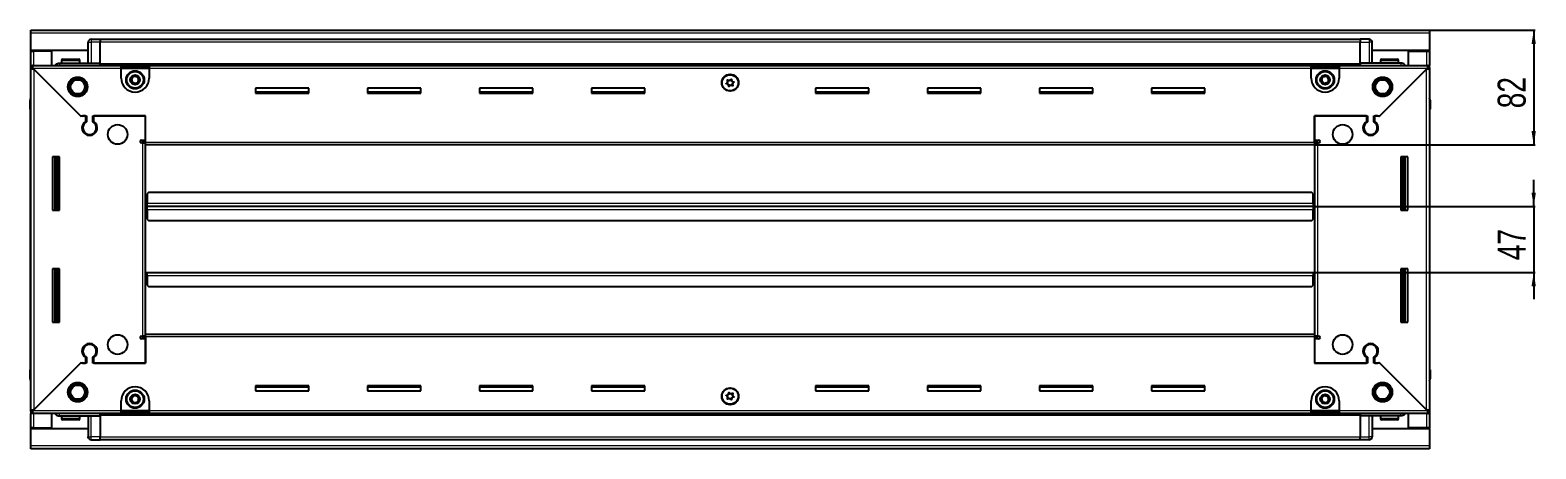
# Model space of a CAD drawing. Header units: millimetres. Extents: x 355 to 4077, y -419 to 1528.
# Drawn here: x 3001 to 4077, y 1018 to 1317 of the extents above; entities that cross this region are included whole.
import ezdxf

# ---------------------------------------------------------------- set-up
doc = ezdxf.new("R2010")
doc.units = ezdxf.units.MM
doc.layers.add('FORMAT', color=7, linetype='Continuous')
doc.styles.add('SLDTEXTSTYLE0', font='TXT', dxfattribs={"width": 0.75})
doc.dimstyles.new('SLDDIMSTYLE0', dxfattribs={"dimtxt": 20, "dimasz": 10, "dimexe": 0, "dimexo": 0.0625, "dimgap": 5, "dimtad": 2, "dimdec": 1, "dimrnd": 1e-09, "dimzin": 12, "dimdsep": 46, "dimtxsty": 'SLDTEXTSTYLE0', "dimsah": 1, "dimcen": 0.09, "dimadec": 0, "dimazin": 3, "dimtfac": 1, "dimtofl": 0, "dimtmove": 0, "dimatfit": 3, "dimfxl": 0, "dimfrac": 2, "dimtolj": 1, "dimtzin": 12, "dimarcsym": 0})
doc.dimstyles.new('SLDDIMSTYLE1', dxfattribs={"dimtxt": 20, "dimasz": 10, "dimexe": 0, "dimexo": 0.0625, "dimgap": 5, "dimtad": 2, "dimdec": 1, "dimrnd": 1e-09, "dimzin": 12, "dimdsep": 46, "dimtxsty": 'SLDTEXTSTYLE0', "dimsah": 1, "dimcen": 0.09, "dimadec": 0, "dimazin": 3, "dimtfac": 1, "dimtmove": 0, "dimatfit": 0, "dimfxl": 0, "dimfrac": 2, "dimtolj": 1, "dimtzin": 12, "dimarcsym": 0})

# ---------------------------------------------------------------- blocks, each defined once
blk = doc.blocks.new('_D_6')
at = {"layer": 'FORMAT'}
for p, q in [((4000.7, 1316.5), (4076.2, 1316.5)), ((4075.2, 1316.5), (4075.2, 1234.5)), ((3918.7, 1234.5), (4076.2, 1234.5))]:
    blk.add_line(p, q, dxfattribs=at)
for points in [[(4075.2, 1316.5), (4073.6, 1306.5), (4076.7, 1306.5)], [(4075.2, 1234.5), (4076.7, 1244.5), (4073.6, 1244.5)]]:
    blk.add_solid(points, dxfattribs=at)
at = {"layer": 'FORMAT', "insert": (4049.4, 1260.7), "char_height": 20, "attachment_point": 1, "rotation": 90, "style": 'SLDTEXTSTYLE0'}
blk.add_mtext('82', dxfattribs=at)
blk = doc.blocks.new('_D_7')
at = {"layer": 'FORMAT'}
for p, q in [((4075.2, 1190.5), (4075.2, 1209.7)), ((3917.7, 1190.5), (4076.2, 1190.5)), ((4075.2, 1190.5), (4075.2, 1143.5)), ((3917.7, 1143.5), (4076.2, 1143.5)), ((4075.2, 1143.5), (4075.2, 1124.3))]:
    blk.add_line(p, q, dxfattribs=at)
for points in [[(4075.2, 1190.5), (4076.7, 1200.5), (4073.6, 1200.5)], [(4075.2, 1143.5), (4073.6, 1133.5), (4076.7, 1133.5)]]:
    blk.add_solid(points, dxfattribs=at)
at = {"layer": 'FORMAT', "insert": (4049.4, 1152.2), "char_height": 20, "attachment_point": 1, "rotation": 90, "style": 'SLDTEXTSTYLE0'}
blk.add_mtext('47', dxfattribs=at)

msp = doc.modelspace()

# ---------------------------------------------------------------- linework, layer by layer
at = {"color": 7, "linetype": 'Continuous', "lineweight": 25}
for p, q in [((3001.68, 1316.51), (4000.68, 1316.51)), ((3001.68, 1314.41), (3001.68, 1316.51)), ((3001.68, 1302.01), (3001.68, 1314.41)), ((4000.68, 1316.51), (4000.68, 1314.41)), ((4000.68, 1314.41), (4000.68, 1302.01)), ((3042.68, 1302.01), (3001.68, 1302.01)), ((3001.68, 1301.51), (3001.68, 1302.01)), ((3001.68, 1301.51), (3003.78, 1301.51)), ((3001.68, 1291.26), (3001.68, 1301.51)), ((3003.18, 1301.51), (3003.18, 1302.01)), ((3016.68, 1301.51), (3003.78, 1301.51)), ((3016.68, 1291.26), (3016.68, 1301.51)), ((3042.68, 1293.01), (3042.68, 1308.01)), ((3043.36, 1309.51), (3043.36, 1309.51)), ((3044.68, 1310.01), (3051.18, 1310.01)), ((3044.68, 1310.01), (3051.18, 1310.01)), ((3051.18, 1310.01), (3051.18, 1310.01)), ((3051.18, 1310.01), (3051.18, 1310.01)), ((3051.18, 1310.01), (3051.18, 1308.01)), ((3951.18, 1309.86), (3051.18, 1309.86)), ((3051.18, 1293.01), (3051.18, 1308.01)), ((3951.18, 1310.01), (3951.18, 1310.01)), ((3957.68, 1310.01), (3951.18, 1310.01)), ((3957.68, 1310.01), (3951.18, 1310.01)), ((3951.18, 1310.01), (3951.18, 1308.01)), ((3951.18, 1293.01), (3951.18, 1308.01)), ((3959.68, 1308.01), (3959.68, 1308.01)), ((3959.68, 1293.01), (3959.68, 1308.01)), ((4000.68, 1302.01), (3959.68, 1302.01)), ((3985.68, 1291.26), (3985.68, 1301.51)), ((3985.68, 1301.51), (3998.58, 1301.51)), ((3998.58, 1301.51), (4000.68, 1301.51)), ((3999.18, 1301.51), (3999.18, 1302.01)), ((4000.68, 1301.51), (4000.68, 1302.01)), ((4000.68, 1301.51), (4000.68, 1291.26)), ((3001.68, 1289.76), (3001.68, 1291.26)), ((3001.68, 1291.26), (3002.68, 1291.26)), ((3002.68, 1291.26), (3066.18, 1291.26)), ((3002.68, 1289.76), (3002.68, 1291.26)), ((3022.18, 1293.01), (3051.18, 1293.01)), ((3023.68, 1294.91), (3023.68, 1293.01)), ((3024.48, 1295.71), (3035.88, 1295.71)), ((3036.68, 1293.01), (3036.68, 1294.91)), ((3051.1, 1291.26), (3051.18, 1292.97)), ((3051.18, 1293.01), (3051.18, 1292.51)), ((3051.18, 1291.86), (3951.18, 1291.86)), ((3066.18, 1289.16), (3066.18, 1291.26)), ((3066.18, 1291.26), (3086.18, 1291.26)), ((3086.18, 1291.26), (3916.18, 1291.26)), ((3086.18, 1291.26), (3086.18, 1289.16)), ((3916.18, 1289.16), (3916.18, 1291.26)), ((3916.18, 1291.26), (3936.18, 1291.26)), ((3936.18, 1291.26), (3936.18, 1289.16)), ((3936.18, 1291.26), (3999.68, 1291.26)), ((3980.18, 1293.01), (3951.18, 1293.01)), ((3951.18, 1293.01), (3951.18, 1292.51)), ((3951.18, 1292.97), (3951.25, 1291.26)), ((3965.68, 1294.91), (3965.68, 1293.01)), ((3966.48, 1295.71), (3977.88, 1295.71)), ((3978.68, 1293.01), (3978.68, 1294.91)), ((3999.68, 1289.76), (3999.68, 1291.26)), ((3999.68, 1291.26), (4000.68, 1291.26)), ((4000.68, 1289.76), (4000.68, 1291.26)), ((3001.68, 1289.26), (3001.68, 1289.76)), ((3001.68, 1289.76), (3002.68, 1289.76)), ((3001.68, 1044.76), (3001.68, 1289.26)), ((3003.18, 1289.26), (3001.68, 1289.26)), ((3003.28, 1289.16), (3037.18, 1255.26)), ((3037.88, 1254.56), (3003.78, 1288.66)), ((3066.18, 1289.76), (3086.18, 1289.76)), ((3066.18, 1282.26), (3066.18, 1289.16)), ((3086.18, 1289.16), (3086.18, 1282.26)), ((3916.18, 1289.76), (3936.18, 1289.76)), ((3916.18, 1282.26), (3916.18, 1289.16)), ((3936.18, 1289.16), (3936.18, 1282.26)), ((3998.58, 1288.66), (3964.48, 1254.56)), ((3965.18, 1255.26), (3999.08, 1289.16)), ((3999.18, 1289.26), (4000.68, 1289.26)), ((3999.68, 1289.76), (4000.68, 1289.76)), ((4000.68, 1289.76), (4000.68, 1289.26)), ((4000.68, 1289.26), (4000.68, 1044.76)), ((3200.18, 1275.01), (3162.18, 1275.01)), ((3162.18, 1275.01), (3162.18, 1271.51)), ((3200.18, 1272.26), (3162.18, 1272.26)), ((3162.18, 1271.51), (3200.18, 1271.51)), ((3200.18, 1271.51), (3200.18, 1275.01)), ((3280.18, 1275.01), (3242.18, 1275.01)), ((3242.18, 1275.01), (3242.18, 1271.51)), ((3280.18, 1272.26), (3242.18, 1272.26)), ((3242.18, 1271.51), (3280.18, 1271.51)), ((3280.18, 1271.51), (3280.18, 1275.01)), ((3360.18, 1275.01), (3322.18, 1275.01)), ((3322.18, 1275.01), (3322.18, 1271.51)), ((3360.18, 1272.26), (3322.18, 1272.26)), ((3322.18, 1271.51), (3360.18, 1271.51)), ((3360.18, 1271.51), (3360.18, 1275.01)), ((3440.18, 1275.01), (3402.18, 1275.01)), ((3402.18, 1275.01), (3402.18, 1271.51)), ((3440.18, 1272.26), (3402.18, 1272.26)), ((3402.18, 1271.51), (3440.18, 1271.51)), ((3440.18, 1271.51), (3440.18, 1275.01)), ((3600.18, 1275.01), (3562.18, 1275.01)), ((3562.18, 1275.01), (3562.18, 1271.51)), ((3600.18, 1272.26), (3562.18, 1272.26)), ((3562.18, 1271.51), (3600.18, 1271.51)), ((3600.18, 1271.51), (3600.18, 1275.01)), ((3680.18, 1275.01), (3642.18, 1275.01)), ((3642.18, 1275.01), (3642.18, 1271.51)), ((3680.18, 1272.26), (3642.18, 1272.26)), ((3642.18, 1271.51), (3680.18, 1271.51)), ((3680.18, 1271.51), (3680.18, 1275.01)), ((3760.18, 1275.01), (3722.18, 1275.01)), ((3722.18, 1275.01), (3722.18, 1271.51)), ((3760.18, 1272.26), (3722.18, 1272.26)), ((3722.18, 1271.51), (3760.18, 1271.51)), ((3760.18, 1271.51), (3760.18, 1275.01)), ((3840.18, 1275.01), (3802.18, 1275.01)), ((3802.18, 1275.01), (3802.18, 1271.51)), ((3840.18, 1272.26), (3802.18, 1272.26)), ((3802.18, 1271.51), (3840.18, 1271.51)), ((3840.18, 1271.51), (3840.18, 1275.01)), ((3001.18, 1266.51), (3001.18, 1260.01)), ((3001.18, 1260.01), (3001.18, 1266.51)), ((3001.18, 1260.01), (3001.18, 1260.01)), ((3001.68, 1260.01), (3001.18, 1260.01)), ((3001.33, 1260.01), (3001.33, 1074.01)), ((4000.68, 1267.83), (4000.68, 1267.83)), ((4000.68, 1260.01), (4001.18, 1260.01)), ((4001.03, 1074.01), (4001.03, 1260.01)), ((4001.18, 1266.51), (4001.18, 1260.01)), ((4001.18, 1260.01), (4001.18, 1266.51)), ((4001.18, 1260.01), (4001.18, 1260.01)), ((4001.18, 1260.01), (4001.18, 1260.01)), ((3037.18, 1255.26), (3041.38, 1255.26)), ((3038.58, 1255.26), (3037.88, 1254.56)), ((3040.68, 1255.26), (3038.58, 1255.26)), ((3040.68, 1255.26), (3040.68, 1251.37)), ((3041.38, 1255.26), (3041.38, 1250.97)), ((3045.98, 1255.26), (3083.68, 1255.26)), ((3045.98, 1250.97), (3045.98, 1255.26)), ((3046.68, 1251.37), (3046.68, 1255.26)), ((3083.68, 1255.26), (3046.68, 1255.26)), ((3083.68, 1238.01), (3083.68, 1255.26)), ((3083.68, 1236.61), (3083.68, 1255.26)), ((3918.68, 1255.26), (3918.68, 1238.01)), ((3955.68, 1255.26), (3918.68, 1255.26)), ((3918.68, 1255.26), (3956.38, 1255.26)), ((3918.68, 1236.61), (3918.68, 1255.26)), ((3955.68, 1255.26), (3955.68, 1251.37)), ((3956.38, 1255.26), (3956.38, 1250.97)), ((3960.98, 1255.26), (3965.18, 1255.26)), ((3960.98, 1250.97), (3960.98, 1255.26)), ((3963.78, 1255.26), (3961.68, 1255.26)), ((3961.68, 1251.37), (3961.68, 1255.26)), ((3964.48, 1254.56), (3963.78, 1255.26)), ((3041.68, 1242.39), (3041.68, 1241.63)), ((3080.83, 1238.01), (3083.68, 1238.01)), ((3083.68, 1237.01), (3081.68, 1237.01)), ((3081.68, 1237.01), (3081.68, 1236.01)), ((3918.68, 1238.01), (3921.53, 1238.01)), ((3920.68, 1237.01), (3918.68, 1237.01)), ((3920.68, 1236.01), (3920.68, 1237.01)), ((3960.68, 1242.39), (3960.68, 1241.63)), ((3081.58, 1236.01), (3080.83, 1236.01)), ((3081.58, 1236.01), (3083.68, 1236.01)), ((3083.68, 1234.51), (3083.68, 1236.61)), ((3083.68, 1099.51), (3083.68, 1234.51)), ((3918.68, 1234.51), (3083.68, 1234.51)), ((3918.68, 1236.61), (3918.68, 1234.51)), ((3918.68, 1236.01), (3920.78, 1236.01)), ((3918.68, 1234.51), (3918.68, 1099.51)), ((3921.53, 1236.01), (3920.78, 1236.01)), ((3022.18, 1226.01), (3017.18, 1226.01)), ((3017.18, 1226.01), (3017.18, 1188.01)), ((3019.33, 1188.01), (3019.33, 1226.01)), ((3021.12, 1188.01), (3021.12, 1226.01)), ((3021.16, 1188.01), (3021.16, 1226.01)), ((3022.18, 1188.01), (3022.18, 1226.01)), ((3980.18, 1226.01), (3980.18, 1188.01)), ((3985.18, 1226.01), (3980.18, 1226.01)), ((3981.2, 1226.01), (3981.2, 1188.01)), ((3981.24, 1226.01), (3981.24, 1188.01)), ((3983.03, 1226.01), (3983.03, 1188.01)), ((3985.18, 1188.01), (3985.18, 1226.01)), ((3085.68, 1200.51), (3084.68, 1199.51)), ((3084.68, 1199.51), (3084.68, 1192.61)), ((3916.68, 1200.51), (3085.68, 1200.51)), ((3917.68, 1199.51), (3916.68, 1200.51)), ((3917.68, 1192.61), (3917.68, 1199.51)), ((3017.18, 1188.01), (3022.18, 1188.01)), ((3084.43, 1190.51), (3083.68, 1190.51)), ((3084.68, 1193.36), (3084.43, 1193.36)), ((3084.43, 1193.36), (3084.43, 1190.51)), ((3084.43, 1190.51), (3084.43, 1187.66)), ((3084.43, 1187.66), (3084.68, 1187.66)), ((3084.68, 1190.51), (3084.68, 1192.61)), ((3917.68, 1190.51), (3084.68, 1190.51)), ((3084.68, 1188.41), (3084.68, 1190.51)), ((3084.68, 1188.41), (3084.68, 1181.51)), ((3917.93, 1193.36), (3917.68, 1193.36)), ((3917.68, 1192.61), (3917.68, 1190.51)), ((3917.68, 1190.51), (3917.68, 1188.41)), ((3917.68, 1181.51), (3917.68, 1188.41)), ((3917.68, 1187.66), (3917.93, 1187.66)), ((3917.93, 1190.51), (3917.93, 1193.36)), ((3918.68, 1190.51), (3917.93, 1190.51)), ((3917.93, 1187.66), (3917.93, 1190.51)), ((3980.18, 1188.01), (3985.18, 1188.01)), ((3084.68, 1181.51), (3085.68, 1180.51)), ((3085.68, 1180.51), (3916.68, 1180.51)), ((3916.68, 1180.51), (3917.68, 1181.51)), ((3022.18, 1146.01), (3017.18, 1146.01)), ((3017.18, 1146.01), (3017.18, 1108.01)), ((3019.33, 1108.01), (3019.33, 1146.01)), ((3021.12, 1108.01), (3021.12, 1146.01)), ((3021.16, 1108.01), (3021.16, 1146.01)), ((3022.18, 1108.01), (3022.18, 1146.01)), ((3083.68, 1143.51), (3084.43, 1143.51)), ((3084.43, 1143.51), (3084.43, 1140.66)), ((3084.43, 1140.66), (3084.68, 1140.66)), ((3084.68, 1143.51), (3917.68, 1143.51)), ((3084.68, 1141.41), (3084.68, 1143.51)), ((3084.68, 1141.41), (3084.68, 1134.51)), ((3917.68, 1143.51), (3917.68, 1141.41)), ((3917.68, 1134.51), (3917.68, 1141.41)), ((3917.68, 1140.66), (3917.93, 1140.66)), ((3917.93, 1140.66), (3917.93, 1143.51)), ((3917.93, 1143.51), (3918.68, 1143.51)), ((3980.18, 1146.01), (3980.18, 1108.01)), ((3985.18, 1146.01), (3980.18, 1146.01)), ((3981.2, 1146.01), (3981.2, 1108.01)), ((3981.24, 1146.01), (3981.24, 1108.01)), ((3983.03, 1146.01), (3983.03, 1108.01)), ((3985.18, 1108.01), (3985.18, 1146.01)), ((3084.68, 1134.51), (3085.68, 1133.51)), ((3085.68, 1133.51), (3916.68, 1133.51)), ((3916.68, 1133.51), (3917.68, 1134.51)), ((3017.18, 1108.01), (3022.18, 1108.01)), ((3980.18, 1108.01), (3985.18, 1108.01)), ((3080.83, 1098.01), (3081.58, 1098.01)), ((3083.68, 1098.01), (3081.58, 1098.01)), ((3081.68, 1098.01), (3081.68, 1097.01)), ((3083.68, 1097.41), (3083.68, 1099.51)), ((3083.68, 1099.51), (3918.68, 1099.51)), ((3083.68, 1097.41), (3083.68, 1078.76)), ((3918.68, 1099.51), (3918.68, 1097.41)), ((3920.78, 1098.01), (3918.68, 1098.01)), ((3918.68, 1097.41), (3918.68, 1078.76)), ((3920.68, 1097.01), (3920.68, 1098.01)), ((3920.78, 1098.01), (3921.53, 1098.01)), ((3041.68, 1092.38), (3041.68, 1091.62)), ((3083.68, 1096.01), (3080.83, 1096.01)), ((3081.68, 1097.01), (3083.68, 1097.01)), ((3083.68, 1078.76), (3083.68, 1096.01)), ((3918.68, 1097.01), (3920.68, 1097.01)), ((3918.68, 1096.01), (3918.68, 1078.76)), ((3921.53, 1096.01), (3918.68, 1096.01)), ((3960.68, 1092.38), (3960.68, 1091.62)), ((3037.18, 1078.76), (3003.28, 1044.86)), ((3003.78, 1045.36), (3037.88, 1079.46)), ((3041.38, 1078.76), (3037.18, 1078.76)), ((3037.88, 1079.46), (3038.58, 1078.76)), ((3038.58, 1078.76), (3040.68, 1078.76)), ((3040.68, 1082.65), (3040.68, 1078.76)), ((3041.38, 1083.04), (3041.38, 1078.76)), ((3045.98, 1078.76), (3045.98, 1083.04)), ((3083.68, 1078.76), (3045.98, 1078.76)), ((3046.68, 1078.76), (3046.68, 1082.65)), ((3046.68, 1078.76), (3083.68, 1078.76)), ((3918.68, 1078.76), (3955.68, 1078.76)), ((3956.38, 1078.76), (3918.68, 1078.76)), ((3955.68, 1082.65), (3955.68, 1078.76)), ((3956.38, 1083.04), (3956.38, 1078.76)), ((3960.98, 1078.76), (3960.98, 1083.04)), ((3965.18, 1078.76), (3960.98, 1078.76)), ((3961.68, 1078.76), (3961.68, 1082.65)), ((3961.68, 1078.76), (3963.78, 1078.76)), ((3963.78, 1078.76), (3964.48, 1079.46)), ((3964.48, 1079.46), (3998.58, 1045.36)), ((3999.08, 1044.86), (3965.18, 1078.76)), ((3001.18, 1067.51), (3001.18, 1074.01)), ((3001.18, 1074.01), (3001.18, 1074.01)), ((3001.18, 1074.01), (3001.18, 1074.01)), ((3001.18, 1074.01), (3001.18, 1067.51)), ((3001.68, 1074.01), (3001.18, 1074.01)), ((3001.68, 1066.18), (3001.68, 1066.18)), ((4000.68, 1074.01), (4001.18, 1074.01)), ((4001.18, 1074.01), (4001.18, 1074.01)), ((4001.18, 1067.51), (4001.18, 1074.01)), ((4001.18, 1074.01), (4001.18, 1067.51)), ((3200.18, 1062.51), (3162.18, 1062.51)), ((3162.18, 1062.51), (3162.18, 1059.01)), ((3162.18, 1061.76), (3200.18, 1061.76)), ((3162.18, 1059.01), (3200.18, 1059.01)), ((3200.18, 1059.01), (3200.18, 1062.51)), ((3280.18, 1062.51), (3242.18, 1062.51)), ((3242.18, 1062.51), (3242.18, 1059.01)), ((3242.18, 1061.76), (3280.18, 1061.76)), ((3242.18, 1059.01), (3280.18, 1059.01)), ((3280.18, 1059.01), (3280.18, 1062.51)), ((3360.18, 1062.51), (3322.18, 1062.51)), ((3322.18, 1062.51), (3322.18, 1059.01)), ((3322.18, 1061.76), (3360.18, 1061.76)), ((3322.18, 1059.01), (3360.18, 1059.01)), ((3360.18, 1059.01), (3360.18, 1062.51)), ((3440.18, 1062.51), (3402.18, 1062.51)), ((3402.18, 1062.51), (3402.18, 1059.01)), ((3402.18, 1061.76), (3440.18, 1061.76)), ((3402.18, 1059.01), (3440.18, 1059.01)), ((3440.18, 1059.01), (3440.18, 1062.51)), ((3600.18, 1062.51), (3562.18, 1062.51)), ((3562.18, 1062.51), (3562.18, 1059.01)), ((3562.18, 1061.76), (3600.18, 1061.76)), ((3562.18, 1059.01), (3600.18, 1059.01)), ((3600.18, 1059.01), (3600.18, 1062.51)), ((3680.18, 1062.51), (3642.18, 1062.51)), ((3642.18, 1062.51), (3642.18, 1059.01)), ((3642.18, 1061.76), (3680.18, 1061.76)), ((3642.18, 1059.01), (3680.18, 1059.01)), ((3680.18, 1059.01), (3680.18, 1062.51)), ((3760.18, 1062.51), (3722.18, 1062.51)), ((3722.18, 1062.51), (3722.18, 1059.01)), ((3722.18, 1061.76), (3760.18, 1061.76)), ((3722.18, 1059.01), (3760.18, 1059.01)), ((3760.18, 1059.01), (3760.18, 1062.51)), ((3840.18, 1062.51), (3802.18, 1062.51)), ((3802.18, 1062.51), (3802.18, 1059.01)), ((3802.18, 1061.76), (3840.18, 1061.76)), ((3802.18, 1059.01), (3840.18, 1059.01)), ((3840.18, 1059.01), (3840.18, 1062.51)), ((3001.68, 1044.26), (3001.68, 1044.76)), ((3003.18, 1044.76), (3001.68, 1044.76)), ((3001.68, 1044.26), (3001.68, 1042.76)), ((3002.68, 1044.26), (3001.68, 1044.26)), ((3002.68, 1044.26), (3002.68, 1042.76)), ((3066.18, 1044.86), (3066.18, 1051.76)), ((3066.18, 1042.76), (3066.18, 1044.86)), ((3086.18, 1044.26), (3066.18, 1044.26)), ((3086.18, 1051.76), (3086.18, 1044.86)), ((3086.18, 1044.86), (3086.18, 1042.76)), ((3916.18, 1044.86), (3916.18, 1051.76)), ((3916.18, 1042.76), (3916.18, 1044.86)), ((3936.18, 1044.26), (3916.18, 1044.26)), ((3936.18, 1051.76), (3936.18, 1044.86)), ((3936.18, 1044.86), (3936.18, 1042.76)), ((3999.18, 1044.76), (4000.68, 1044.76)), ((3999.68, 1044.26), (3999.68, 1042.76)), ((4000.68, 1044.26), (3999.68, 1044.26)), ((4000.68, 1044.76), (4000.68, 1044.26)), ((4000.68, 1044.26), (4000.68, 1042.76)), ((3001.68, 1032.51), (3001.68, 1042.76)), ((3002.68, 1042.76), (3001.68, 1042.76)), ((3066.18, 1042.76), (3002.68, 1042.76)), ((3016.68, 1032.51), (3016.68, 1042.76)), ((3022.18, 1041.01), (3051.18, 1041.01)), ((3023.68, 1041.01), (3023.68, 1039.11)), ((3028.25, 1038.31), (3024.48, 1038.31)), ((3035.88, 1038.31), (3028.25, 1038.31)), ((3036.68, 1039.11), (3036.68, 1041.01)), ((3042.68, 1041.01), (3042.68, 1026.01)), ((3051.18, 1041.04), (3051.1, 1042.76)), ((3951.18, 1042.16), (3051.18, 1042.16)), ((3051.18, 1041.01), (3051.18, 1041.51)), ((3051.18, 1041.01), (3051.18, 1026.01)), ((3086.18, 1042.76), (3066.18, 1042.76)), ((3916.18, 1042.76), (3086.18, 1042.76)), ((3936.18, 1042.76), (3916.18, 1042.76)), ((3999.68, 1042.76), (3936.18, 1042.76)), ((3951.25, 1042.76), (3951.18, 1041.04)), ((3951.18, 1041.01), (3951.18, 1041.51)), ((3980.18, 1041.01), (3951.18, 1041.01)), ((3951.18, 1041.01), (3951.18, 1026.01)), ((3959.68, 1041.01), (3959.68, 1026.01)), ((3965.68, 1041.01), (3965.68, 1039.11)), ((3973.47, 1038.31), (3966.48, 1038.31)), ((3977.88, 1038.31), (3973.47, 1038.31)), ((3978.68, 1039.11), (3978.68, 1041.01)), ((3985.68, 1032.51), (3985.68, 1042.76)), ((4000.68, 1042.76), (3999.68, 1042.76)), ((4000.68, 1042.76), (4000.68, 1032.51)), ((3003.78, 1032.51), (3001.68, 1032.51)), ((3001.68, 1032.01), (3001.68, 1032.51)), ((3001.68, 1019.61), (3001.68, 1032.01)), ((3001.68, 1032.01), (3042.68, 1032.01)), ((3003.18, 1032.01), (3003.18, 1032.51)), ((3003.78, 1032.51), (3016.68, 1032.51)), ((3042.68, 1026.01), (3042.68, 1026.01)), ((3044.68, 1024.01), (3051.18, 1024.01)), ((3044.68, 1024.01), (3051.18, 1024.01)), ((3051.18, 1024.01), (3051.18, 1026.01)), ((3051.18, 1024.16), (3951.18, 1024.16)), ((3051.18, 1024.01), (3051.18, 1024.01)), ((3951.18, 1024.01), (3951.18, 1026.01)), ((3951.18, 1024.01), (3951.18, 1024.01)), ((3957.68, 1024.01), (3951.18, 1024.01)), ((3951.18, 1024.01), (3951.18, 1024.01)), ((3957.68, 1024.01), (3951.18, 1024.01)), ((3959, 1024.51), (3959, 1024.51)), ((3959.68, 1032.01), (4000.68, 1032.01)), ((3998.58, 1032.51), (3985.68, 1032.51)), ((4000.68, 1032.51), (3998.58, 1032.51)), ((3999.18, 1032.01), (3999.18, 1032.51)), ((4000.68, 1032.01), (4000.68, 1032.51)), ((4000.68, 1032.01), (4000.68, 1019.61)), ((3001.68, 1017.51), (3001.68, 1019.61)), ((4000.68, 1017.51), (3001.68, 1017.51)), ((4000.68, 1019.61), (4000.68, 1017.51))]:
    msp.add_line(p, q, dxfattribs=at)
at = {"color": 8, "linetype": 'Continuous', "lineweight": 18}
for p, q in [((4000.68, 1314.41), (3001.68, 1314.41)), ((3003.78, 1301.51), (3003.78, 1302.01)), ((3003.78, 1291.26), (3003.78, 1301.51)), ((3042.68, 1308.01), (3044.68, 1308.01)), ((3044.68, 1310.01), (3044.68, 1308.01)), ((3044.68, 1308.01), (3044.68, 1293.01)), ((3051.18, 1308.01), (3044.68, 1308.01)), ((3951.18, 1307.86), (3051.18, 1307.86)), ((3951.18, 1308.01), (3957.68, 1308.01)), ((3957.68, 1310.01), (3957.68, 1308.01)), ((3959.68, 1308.01), (3957.68, 1308.01)), ((3957.68, 1308.01), (3957.68, 1293.01)), ((3998.58, 1302.01), (3998.58, 1301.51)), ((3998.58, 1301.51), (3998.58, 1291.26)), ((3023.68, 1294.91), (3036.68, 1294.91)), ((3951.18, 1292.51), (3051.18, 1292.51)), ((3951.18, 1291.27), (3051.18, 1291.27)), ((3965.68, 1294.91), (3978.68, 1294.91)), ((3066.18, 1289.16), (3003.28, 1289.16)), ((3003.78, 1288.66), (3003.78, 1045.36)), ((3066.18, 1289.16), (3086.18, 1289.16)), ((3916.18, 1289.16), (3086.18, 1289.16)), ((3916.18, 1289.16), (3936.18, 1289.16)), ((3999.08, 1289.16), (3936.18, 1289.16)), ((3998.58, 1045.36), (3998.58, 1288.66)), ((3001.68, 1266.51), (3001.18, 1266.51)), ((4000.68, 1266.51), (4001.18, 1266.51)), ((3081.58, 1098.01), (3081.58, 1236.01)), ((3083.68, 1236.61), (3918.68, 1236.61)), ((3920.78, 1236.01), (3920.78, 1098.01)), ((3018.68, 1226.01), (3018.68, 1188.01)), ((3019.91, 1226.01), (3019.91, 1188.01)), ((3982.44, 1188.01), (3982.44, 1226.01)), ((3983.68, 1188.01), (3983.68, 1226.01)), ((3917.68, 1192.61), (3084.68, 1192.61)), ((3084.68, 1188.41), (3917.68, 1188.41)), ((3018.68, 1146.01), (3018.68, 1108.01)), ((3019.91, 1146.01), (3019.91, 1108.01)), ((3084.68, 1141.41), (3917.68, 1141.41)), ((3982.44, 1108.01), (3982.44, 1146.01)), ((3983.68, 1108.01), (3983.68, 1146.01)), ((3918.68, 1097.41), (3083.68, 1097.41)), ((3001.68, 1067.51), (3001.18, 1067.51)), ((4000.68, 1067.51), (4001.18, 1067.51)), ((3003.28, 1044.86), (3066.18, 1044.86)), ((3086.18, 1044.86), (3066.18, 1044.86)), ((3086.18, 1044.86), (3916.18, 1044.86)), ((3936.18, 1044.86), (3916.18, 1044.86)), ((3936.18, 1044.86), (3999.08, 1044.86)), ((3003.78, 1032.51), (3003.78, 1042.76)), ((3027.98, 1039.11), (3023.68, 1039.11)), ((3036.68, 1039.11), (3027.98, 1039.11)), ((3044.68, 1026.01), (3044.68, 1041.01)), ((3051.18, 1042.74), (3951.18, 1042.74)), ((3051.18, 1041.51), (3951.18, 1041.51)), ((3957.68, 1026.01), (3957.68, 1041.01)), ((3973.65, 1039.11), (3965.68, 1039.11)), ((3978.68, 1039.11), (3973.65, 1039.11)), ((3998.58, 1042.76), (3998.58, 1032.51)), ((3003.78, 1032.01), (3003.78, 1032.51)), ((3042.68, 1026.01), (3044.68, 1026.01)), ((3044.68, 1024.01), (3044.68, 1026.01)), ((3051.18, 1026.01), (3044.68, 1026.01)), ((3051.18, 1026.16), (3951.18, 1026.16)), ((3951.18, 1026.01), (3957.68, 1026.01)), ((3959.68, 1026.01), (3957.68, 1026.01)), ((3957.68, 1024.01), (3957.68, 1026.01)), ((3998.58, 1032.51), (3998.58, 1032.01)), ((4000.68, 1019.61), (3001.68, 1019.61))]:
    msp.add_line(p, q, dxfattribs=at)
at = {"color": 7, "linetype": 'Continuous', "lineweight": 25, "flags": 128}
for points in [[(3959.53, 1308.76), (3959.64, 1308.4), (3959.68, 1308.01)], [(3042.83, 1025.25), (3042.72, 1025.62), (3042.68, 1026.01)]]:
    msp.add_lwpolyline(points, dxfattribs=at)
at = {"color": 7, "linetype": 'Continuous', "lineweight": 25}
for centre, radius in [((3035.18, 1276.01), 7), ((3035.18, 1276.01), 6.03), ((3035.18, 1276.01), 5.1), ((3076.18, 1281.01), 6.5), ((3076.18, 1281.01), 3.46), ((3501.18, 1279.01), 6), ((3501.18, 1278.86), 5.79), ((3501.18, 1278.86), 1.85), ((3926.18, 1281.01), 6.5), ((3926.18, 1281.01), 3.46), ((3967.18, 1276.01), 7), ((3967.18, 1276.01), 6.03), ((3967.18, 1276.01), 5.1), ((3063.68, 1242.01), 7), ((3938.68, 1242.01), 7), ((3063.68, 1092.01), 7), ((3938.68, 1092.01), 7), ((3035.18, 1058.01), 7), ((3967.18, 1058.01), 7), ((3035.18, 1058.01), 6.03), ((3035.18, 1058.01), 5.1), ((3076.18, 1053.01), 6.5), ((3076.18, 1053.01), 3.46), ((3501.18, 1055.01), 6), ((3501.18, 1055.16), 5.79), ((3501.18, 1055.16), 1.85), ((3926.18, 1053.01), 6.5), ((3926.18, 1053.01), 3.46), ((3967.18, 1058.01), 6.02), ((3967.18, 1058.01), 5.1)]:
    msp.add_circle(centre, radius, dxfattribs=at)
at = {"color": 8, "linetype": 'Continuous', "lineweight": 18}
for centre in [(3076.18, 1281.01), (3926.18, 1281.01), (3076.18, 1053.01), (3926.18, 1053.01)]:
    msp.add_circle(centre, 5.7, dxfattribs=at)
at = {"color": 7, "linetype": 'Continuous', "lineweight": 25}
for centre, radius, start, end in [((3044.68, 1308.01), 2, 90, 180), ((3957.68, 1308.01), 2, 0, 90), ((3024.48, 1294.91), 0.8, 90, 180), ((3035.88, 1294.91), 0.8, 0, 90), ((3042.48, 1293.21), 0.2, 270, 0), ((3959.88, 1293.21), 0.2, 180, 270), ((3966.48, 1294.91), 0.8, 90, 180), ((3977.88, 1294.91), 0.8, 0, 90), ((3076.18, 1282.26), 10, 180, 270), ((3076.18, 1281.01), 2.5, 134.01559, 194.01559), ((3076.18, 1281.01), 2.5, 194.01559, 254.01559), ((3076.18, 1281.01), 2.5, 74.01559, 134.01559), ((3076.18, 1282.26), 10, 270, 0), ((3076.18, 1281.01), 2.5, 14.01559, 74.01559), ((3076.18, 1281.01), 2.5, 314.01559, 14.01559), ((3926.18, 1282.26), 10, 180, 270), ((3926.18, 1281.01), 2.5, 160.11158, 220.11158), ((3926.18, 1281.01), 2.5, 100.11158, 160.11158), ((3926.18, 1281.01), 2.5, 40.11158, 100.11158), ((3926.18, 1282.26), 10, 270, 0), ((3926.18, 1281.01), 2.5, 280.11158, 340.11158), ((3926.18, 1281.01), 2.5, 340.11158, 40.11158), ((3076.18, 1281.01), 2.5, 254.01559, 314.01559), ((3926.18, 1281.01), 2.5, 220.11158, 280.11158), ((3003.18, 1266.51), 2, 138.57492, 180), ((3003.18, 1266.51), 2, 138.59038, 180), ((3999.18, 1266.51), 2, 0, 41.39416), ((3043.68, 1246.76), 5.5, 123.05573, 56.94427), ((3043.68, 1246.76), 4.8, 118.63099, 61.36901), ((3958.68, 1246.76), 5.5, 123.05573, 56.94427), ((3958.68, 1246.76), 4.8, 118.63099, 61.36901), ((3080.83, 1237.01), 1, 90, 270), ((3921.53, 1237.01), 1, 270, 90), ((3080.83, 1097.01), 1, 90, 270), ((3921.53, 1097.01), 1, 270, 90), ((3043.68, 1087.26), 5.5, 303.05573, 236.94427), ((3043.68, 1087.26), 4.8, 298.63099, 241.36901), ((3958.68, 1087.26), 5.5, 303.05573, 236.94427), ((3958.68, 1087.26), 4.8, 298.63099, 241.36901), ((3003.18, 1067.51), 2, 180, 221.40962), ((3003.18, 1067.51), 2, 180, 221.40962), ((3999.18, 1067.51), 2, 318.57492, 0), ((3999.18, 1067.51), 2, 318.59038, 0), ((3076.18, 1051.76), 10, 90, 180), ((3076.18, 1053.01), 2.5, 127.47401, 187.47401), ((3076.18, 1053.01), 2.5, 67.47401, 127.47401), ((3076.18, 1051.76), 10, 0, 90), ((3076.18, 1053.01), 2.5, 7.47401, 67.47401), ((3926.18, 1051.76), 10, 90, 180), ((3926.18, 1053.01), 2.5, 147.04236, 207.04236), ((3926.18, 1053.01), 2.5, 87.04236, 147.04236), ((3926.18, 1051.76), 10, 0, 90), ((3926.18, 1053.01), 2.5, 27.04236, 87.04236), ((3926.18, 1053.01), 2.5, 327.04236, 27.04236), ((3076.18, 1053.01), 2.5, 187.47401, 247.47401), ((3076.18, 1053.01), 2.5, 247.47401, 307.47401), ((3076.18, 1053.01), 2.5, 307.47401, 7.47401), ((3926.18, 1053.01), 2.5, 207.04236, 267.04236), ((3926.18, 1053.01), 2.5, 267.04236, 327.04236), ((3024.48, 1039.11), 0.8, 180, 270), ((3035.88, 1039.11), 0.8, 270, 0), ((3042.48, 1040.81), 0.2, 0, 90), ((3959.88, 1040.81), 0.2, 90, 180), ((3966.48, 1039.11), 0.8, 180, 270), ((3977.88, 1039.11), 0.8, 270, 0), ((3044.68, 1026.01), 2, 180, 270), ((3957.68, 1026.01), 2, 270, 0), ((3957.68, 1026.01), 2, 311.40962, 360)]:
    msp.add_arc(centre, radius, start, end, dxfattribs=at)
for points, knots in [([(3003.28, 1289.16), (3003.23, 1289.41), (3003.14, 1289.9), (3003.01, 1290.54), (3002.88, 1291.01), (3002.77, 1291.23), (3002.7, 1291.25), (3002.68, 1291.26)], [0, 0, 0, 0, 0.2302553, 0.4485219, 0.6667858, 0.8850496, 1, 1, 1, 1]), ([(3018.96, 1291.26), (3019.08, 1291.46), (3019.47, 1292.1), (3020.62, 1292.81), (3021.66, 1292.94), (3022.18, 1293.01)], [0, 0, 0, 0, 0.1822499, 0.5911249, 1, 1, 1, 1]), ([(3051.18, 1293.01), (3051.18, 1292.97), (3051.18, 1292.89), (3051.18, 1292.27), (3051.18, 1291.7), (3051.18, 1291.3), (3051.18, 1291.27)], [0, 0, 0, 0, 0.3242788, 0.6485576, 0.9728365, 1, 1, 1, 1]), ([(3951.18, 1293.01), (3951.18, 1292.97), (3951.18, 1292.89), (3951.18, 1292.27), (3951.18, 1291.7), (3951.18, 1291.3), (3951.18, 1291.27)], [0, 0, 0, 0, 0.3242788, 0.6485576, 0.9728365, 1, 1, 1, 1]), ([(3983.39, 1291.26), (3983.27, 1291.46), (3982.89, 1292.1), (3981.73, 1292.81), (3980.7, 1292.94), (3980.18, 1293.01)], [0, 0, 0, 0, 0.18224985, 0.59112493, 1, 1, 1, 1]), ([(3999.68, 1291.26), (3999.63, 1291.23), (3999.54, 1291.18), (3999.41, 1290.78), (3999.28, 1290.23), (3999.17, 1289.65), (3999.1, 1289.28), (3999.08, 1289.16)], [0, 0, 0, 0, 0.2302553, 0.4485219, 0.6667858, 0.8850496, 1, 1, 1, 1]), ([(3001.68, 1289.26), (3001.71, 1289.21), (3001.76, 1289.12), (3002.15, 1288.99), (3002.71, 1288.86), (3003.29, 1288.75), (3003.65, 1288.68), (3003.78, 1288.66)], [0, 0, 0, 0, 0.23025534, 0.4485219, 0.6667858, 0.88504963, 1, 1, 1, 1]), ([(3073.4, 1281.8), (3073.77, 1282.16), (3074.47, 1282.83), (3075.16, 1283.5), (3075.48, 1283.81)], [0, 0, 0, 0, 0.5346859, 1, 1, 1, 1]), ([(3074.1, 1279), (3074.02, 1279.33), (3073.82, 1280.13), (3073.58, 1281.1), (3073.43, 1281.68), (3073.4, 1281.8)], [0, 0, 0, 0, 0.3629006, 0.8668753, 1, 1, 1, 1]), ([(3075.48, 1283.81), (3075.98, 1283.66), (3076.9, 1283.4), (3077.83, 1283.13), (3078.25, 1283.01)], [0, 0, 0, 0, 0.5346859, 1, 1, 1, 1]), ([(3078.95, 1280.21), (3078.58, 1279.85), (3077.89, 1279.18), (3077.2, 1278.52), (3076.88, 1278.21)], [0, 0, 0, 0, 0.5346859, 1, 1, 1, 1]), ([(3078.25, 1283.01), (3078.28, 1282.89), (3078.43, 1282.31), (3078.67, 1281.34), (3078.87, 1280.55), (3078.95, 1280.21)], [0, 0, 0, 0, 0.13312467, 0.63709944, 1, 1, 1, 1]), ([(3499.29, 1280.93), (3499.29, 1280.92), (3499.27, 1280.9), (3499.26, 1280.84), (3499.27, 1280.69), (3499.37, 1280.32), (3499.51, 1279.8), (3499.34, 1279.19), (3498.98, 1278.81), (3498.68, 1278.56), (3498.5, 1278.4), (3498.45, 1278.32), (3498.44, 1278.28), (3498.44, 1278.25), (3498.46, 1278.22), (3498.51, 1278.18), (3498.76, 1278.08), (3499.23, 1277.97), (3499.87, 1277.66), (3500.12, 1277), (3500.18, 1276.52), (3500.25, 1276.27), (3500.29, 1276.21), (3500.32, 1276.19), (3500.35, 1276.18), (3500.38, 1276.19), (3500.42, 1276.21), (3500.49, 1276.25), (3500.66, 1276.4), (3500.93, 1276.67), (3501.33, 1276.99), (3501.96, 1277.1), (3502.47, 1276.92), (3502.83, 1276.78), (3502.98, 1276.76), (3503.04, 1276.77), (3503.07, 1276.79), (3503.09, 1276.82), (3503.1, 1276.87), (3503.09, 1277.02), (3502.99, 1277.39), (3502.85, 1277.92), (3503.02, 1278.53), (3503.38, 1278.9), (3503.68, 1279.15), (3503.85, 1279.31), (3503.91, 1279.39), (3503.92, 1279.43), (3503.91, 1279.46), (3503.9, 1279.49), (3503.84, 1279.54), (3503.59, 1279.63), (3503.13, 1279.74), (3502.49, 1280.05), (3502.24, 1280.72), (3502.18, 1281.19), (3502.11, 1281.45), (3502.06, 1281.5), (3502.04, 1281.52), (3502.01, 1281.53), (3501.97, 1281.52), (3501.93, 1281.51), (3501.86, 1281.46), (3501.7, 1281.31), (3501.43, 1281.04), (3501.02, 1280.72), (3500.4, 1280.61), (3499.89, 1280.79), (3499.52, 1280.93), (3499.38, 1280.95), (3499.32, 1280.94), (3499.3, 1280.93), (3499.29, 1280.93)], [0, 0, 0, 0, 0.00200873, 0.00442003, 0.00936469, 0.02552819, 0.06770529, 0.09578618, 0.12464563, 0.1503415, 0.16051935, 0.16339425, 0.16569651, 0.16724481, 0.16887414, 0.1707699, 0.17860577, 0.21199411, 0.24999446, 0.2879948, 0.32138314, 0.32921901, 0.33111477, 0.3327441, 0.3342924, 0.33621663, 0.33853534, 0.3413178, 0.34966197, 0.37535784, 0.40421729, 0.43229818, 0.47447528, 0.49063878, 0.4966691, 0.49844005, 0.5, 0.50200873, 0.50442003, 0.50936469, 0.52552819, 0.56770529, 0.59578618, 0.62464563, 0.6503415, 0.66051935, 0.66339425, 0.66569651, 0.66724481, 0.66887414, 0.6707699, 0.67860577, 0.71199411, 0.74999446, 0.7879948, 0.82138314, 0.82921901, 0.83111477, 0.8327441, 0.8342924, 0.83621663, 0.83853534, 0.8413178, 0.84966197, 0.87535784, 0.90421729, 0.93229818, 0.97447528, 0.99063878, 0.9966691, 0.99844005, 1, 1, 1, 1]), ([(3923.34, 1280.5), (3923.38, 1280.62), (3923.58, 1281.18), (3923.92, 1282.12), (3924.2, 1282.89), (3924.32, 1283.21)], [0, 0, 0, 0, 0.1331247, 0.6370994, 1, 1, 1, 1]), ([(3925.2, 1278.29), (3924.86, 1278.69), (3924.24, 1279.42), (3923.62, 1280.16), (3923.34, 1280.5)], [0, 0, 0, 0, 0.5346859, 1, 1, 1, 1]), ([(3924.32, 1283.21), (3924.83, 1283.3), (3925.78, 1283.47), (3926.72, 1283.64), (3927.16, 1283.72)], [0, 0, 0, 0, 0.5346859, 1, 1, 1, 1]), ([(3927.16, 1283.72), (3927.49, 1283.33), (3928.11, 1282.59), (3928.73, 1281.85), (3929.02, 1281.51)], [0, 0, 0, 0, 0.53468586, 1, 1, 1, 1]), ([(3929.02, 1281.51), (3928.9, 1281.19), (3928.62, 1280.41), (3928.28, 1279.48), (3928.08, 1278.92), (3928.04, 1278.8)], [0, 0, 0, 0, 0.36290056, 0.86687533, 1, 1, 1, 1]), ([(3998.58, 1288.66), (3998.83, 1288.7), (3999.33, 1288.79), (3999.97, 1288.93), (4000.43, 1289.06), (4000.65, 1289.17), (4000.67, 1289.23), (4000.68, 1289.26)], [0, 0, 0, 0, 0.2302553, 0.4485219, 0.6667858, 0.8850496, 1, 1, 1, 1]), ([(3076.88, 1278.21), (3076.38, 1278.35), (3075.45, 1278.61), (3074.53, 1278.88), (3074.1, 1279)], [0, 0, 0, 0, 0.5346859, 1, 1, 1, 1]), ([(3928.04, 1278.8), (3927.53, 1278.71), (3926.58, 1278.54), (3925.64, 1278.37), (3925.2, 1278.29)], [0, 0, 0, 0, 0.5346859, 1, 1, 1, 1]), ([(3073.51, 1054.11), (3073.61, 1054.19), (3074.09, 1054.55), (3074.88, 1055.16), (3075.53, 1055.66), (3075.8, 1055.87)], [0, 0, 0, 0, 0.1331247, 0.6370994, 1, 1, 1, 1]), ([(3073.89, 1051.25), (3073.82, 1051.76), (3073.7, 1052.72), (3073.57, 1053.67), (3073.51, 1054.11)], [0, 0, 0, 0, 0.53468586, 1, 1, 1, 1]), ([(3075.8, 1055.87), (3076.28, 1055.67), (3077.17, 1055.3), (3078.06, 1054.93), (3078.47, 1054.76)], [0, 0, 0, 0, 0.53468586, 1, 1, 1, 1]), ([(3078.47, 1054.76), (3078.54, 1054.25), (3078.66, 1053.29), (3078.79, 1052.34), (3078.85, 1051.9)], [0, 0, 0, 0, 0.5346859, 1, 1, 1, 1]), ([(3499.29, 1053.09), (3499.3, 1053.08), (3499.33, 1053.06), (3499.39, 1053.06), (3499.53, 1053.08), (3499.89, 1053.22), (3500.4, 1053.4), (3501.02, 1053.29), (3501.43, 1052.97), (3501.7, 1052.69), (3501.88, 1052.53), (3501.96, 1052.49), (3502.01, 1052.48), (3502.04, 1052.49), (3502.06, 1052.51), (3502.11, 1052.57), (3502.18, 1052.82), (3502.24, 1053.3), (3502.49, 1053.96), (3503.13, 1054.27), (3503.59, 1054.38), (3503.84, 1054.48), (3503.9, 1054.52), (3503.91, 1054.55), (3503.92, 1054.58), (3503.91, 1054.62), (3503.89, 1054.65), (3503.84, 1054.72), (3503.67, 1054.87), (3503.38, 1055.11), (3503.02, 1055.49), (3502.85, 1056.1), (3502.99, 1056.62), (3503.09, 1057), (3503.1, 1057.15), (3503.08, 1057.2), (3503.06, 1057.23), (3503.03, 1057.25), (3502.97, 1057.25), (3502.83, 1057.23), (3502.47, 1057.09), (3501.96, 1056.91), (3501.33, 1057.02), (3500.93, 1057.34), (3500.65, 1057.62), (3500.48, 1057.78), (3500.39, 1057.82), (3500.35, 1057.83), (3500.32, 1057.82), (3500.29, 1057.8), (3500.25, 1057.75), (3500.18, 1057.49), (3500.12, 1057.02), (3499.87, 1056.35), (3499.23, 1056.04), (3498.76, 1055.93), (3498.51, 1055.84), (3498.46, 1055.79), (3498.44, 1055.76), (3498.44, 1055.73), (3498.45, 1055.7), (3498.47, 1055.66), (3498.52, 1055.59), (3498.69, 1055.44), (3498.98, 1055.2), (3499.34, 1054.83), (3499.51, 1054.22), (3499.37, 1053.69), (3499.27, 1053.31), (3499.26, 1053.16), (3499.27, 1053.11), (3499.29, 1053.09), (3499.29, 1053.09)], [0, 0, 0, 0, 0.00200873, 0.00442003, 0.00936469, 0.02552819, 0.06770529, 0.09578618, 0.12464563, 0.1503415, 0.16051935, 0.16339425, 0.16569651, 0.16724481, 0.16887414, 0.1707699, 0.17860577, 0.21199411, 0.24999446, 0.2879948, 0.32138314, 0.32921901, 0.33111477, 0.3327441, 0.3342924, 0.33621663, 0.33853534, 0.3413178, 0.34966197, 0.37535784, 0.40421729, 0.43229818, 0.47447528, 0.49063878, 0.4966691, 0.49844005, 0.5, 0.50200873, 0.50442003, 0.50936469, 0.52552819, 0.56770529, 0.59578618, 0.62464563, 0.6503415, 0.66051935, 0.66339425, 0.66569651, 0.66724481, 0.66887414, 0.6707699, 0.67860577, 0.71199411, 0.74999446, 0.7879948, 0.82138314, 0.82921901, 0.83111477, 0.8327441, 0.8342924, 0.83621663, 0.83853534, 0.8413178, 0.84966197, 0.87535784, 0.90421729, 0.93229818, 0.97447528, 0.99063878, 0.9966691, 0.99844005, 1, 1, 1, 1]), ([(3923.3, 1053.15), (3923.58, 1053.59), (3924.1, 1054.4), (3924.62, 1055.2), (3924.87, 1055.58)], [0, 0, 0, 0, 0.5346859, 1, 1, 1, 1]), ([(3924.87, 1055.58), (3924.99, 1055.57), (3925.59, 1055.54), (3926.58, 1055.49), (3927.4, 1055.45), (3927.75, 1055.43)], [0, 0, 0, 0, 0.1331247, 0.6370994, 1, 1, 1, 1]), ([(3927.75, 1055.43), (3927.98, 1054.97), (3928.42, 1054.11), (3928.86, 1053.25), (3929.06, 1052.86)], [0, 0, 0, 0, 0.5346859, 1, 1, 1, 1]), ([(3003.78, 1045.36), (3003.53, 1045.31), (3003.03, 1045.22), (3002.39, 1045.09), (3001.93, 1044.96), (3001.71, 1044.85), (3001.69, 1044.78), (3001.68, 1044.76)], [0, 0, 0, 0, 0.2302553, 0.4485219, 0.6667858, 0.8850496, 1, 1, 1, 1]), ([(3002.68, 1042.76), (3002.72, 1042.78), (3002.81, 1042.83), (3002.95, 1043.23), (3003.08, 1043.79), (3003.19, 1044.37), (3003.26, 1044.73), (3003.28, 1044.86)], [0, 0, 0, 0, 0.2302553, 0.4485219, 0.6667858, 0.8850496, 1, 1, 1, 1]), ([(3076.55, 1050.14), (3076.08, 1050.34), (3075.19, 1050.71), (3074.3, 1051.08), (3073.89, 1051.25)], [0, 0, 0, 0, 0.5346859, 1, 1, 1, 1]), ([(3078.85, 1051.9), (3078.57, 1051.69), (3077.92, 1051.19), (3077.13, 1050.58), (3076.65, 1050.22), (3076.55, 1050.14)], [0, 0, 0, 0, 0.3629006, 0.8668753, 1, 1, 1, 1]), ([(3924.61, 1050.58), (3924.37, 1051.04), (3923.94, 1051.9), (3923.5, 1052.76), (3923.3, 1053.15)], [0, 0, 0, 0, 0.53468586, 1, 1, 1, 1]), ([(3927.49, 1050.43), (3927.15, 1050.45), (3926.32, 1050.49), (3925.33, 1050.55), (3924.73, 1050.58), (3924.61, 1050.58)], [0, 0, 0, 0, 0.3629006, 0.8668753, 1, 1, 1, 1]), ([(3929.06, 1052.86), (3928.78, 1052.42), (3928.26, 1051.61), (3927.73, 1050.81), (3927.49, 1050.43)], [0, 0, 0, 0, 0.5346859, 1, 1, 1, 1]), ([(4000.68, 1044.76), (4000.65, 1044.8), (4000.6, 1044.89), (4000.21, 1045.03), (3999.65, 1045.16), (3999.07, 1045.27), (3998.7, 1045.33), (3998.58, 1045.36)], [0, 0, 0, 0, 0.2302553, 0.4485219, 0.6667858, 0.8850496, 1, 1, 1, 1]), ([(3999.08, 1044.86), (3999.12, 1044.6), (3999.21, 1044.11), (3999.35, 1043.47), (3999.48, 1043), (3999.59, 1042.78), (3999.66, 1042.76), (3999.68, 1042.76)], [0, 0, 0, 0, 0.23025534, 0.4485219, 0.6667858, 0.88504963, 1, 1, 1, 1]), ([(3018.96, 1042.76), (3019.08, 1042.56), (3019.47, 1041.91), (3020.62, 1041.2), (3021.66, 1041.07), (3022.18, 1041.01)], [0, 0, 0, 0, 0.1822499, 0.5911249, 1, 1, 1, 1]), ([(3051.18, 1041.01), (3051.18, 1041.04), (3051.18, 1041.12), (3051.18, 1041.74), (3051.18, 1042.32), (3051.18, 1042.71), (3051.18, 1042.74)], [0, 0, 0, 0, 0.32427882, 0.64855764, 0.97283646, 1, 1, 1, 1]), ([(3951.18, 1041.01), (3951.18, 1041.04), (3951.18, 1041.12), (3951.18, 1041.74), (3951.18, 1042.32), (3951.18, 1042.71), (3951.18, 1042.74)], [0, 0, 0, 0, 0.3242788, 0.6485576, 0.9728365, 1, 1, 1, 1]), ([(3983.39, 1042.76), (3983.27, 1042.56), (3982.89, 1041.91), (3981.73, 1041.2), (3980.7, 1041.07), (3980.18, 1041.01)], [0, 0, 0, 0, 0.1822499, 0.5911249, 1, 1, 1, 1])]:
    msp.add_open_spline(points, degree=3, knots=knots, dxfattribs=at)
at = {"color": 8, "linetype": 'Continuous', "lineweight": 18}
for points, knots in [([(3022.18, 1293.01), (3022.18, 1292.96), (3022.18, 1292.89), (3022.18, 1292.45), (3022.18, 1292), (3022.18, 1291.58), (3022.18, 1291.31), (3022.18, 1291.26)], [0, 0, 0, 0, 0.3597529, 0.5534142, 0.7511852, 0.9489563, 1, 1, 1, 1]), ([(3980.18, 1293.01), (3980.18, 1292.96), (3980.18, 1292.89), (3980.18, 1292.45), (3980.18, 1292), (3980.18, 1291.58), (3980.18, 1291.31), (3980.18, 1291.26)], [0, 0, 0, 0, 0.35975288, 0.55341416, 0.75118521, 0.94895626, 1, 1, 1, 1]), ([(3022.18, 1041.01), (3022.18, 1041.05), (3022.18, 1041.12), (3022.18, 1041.56), (3022.18, 1042.02), (3022.18, 1042.43), (3022.18, 1042.7), (3022.18, 1042.76)], [0, 0, 0, 0, 0.3597529, 0.5534142, 0.7511852, 0.9489563, 1, 1, 1, 1]), ([(3980.18, 1041.01), (3980.18, 1041.05), (3980.18, 1041.12), (3980.18, 1041.56), (3980.18, 1042.02), (3980.18, 1042.43), (3980.18, 1042.7), (3980.18, 1042.76)], [0, 0, 0, 0, 0.3597529, 0.5534142, 0.7511852, 0.9489563, 1, 1, 1, 1])]:
    msp.add_open_spline(points, degree=3, knots=knots, dxfattribs=at)
at = {"color": 7, "linetype": 'Continuous', "lineweight": 25}
for points in [[(3003.28, 1289.16), (3003.23, 1289.23), (3003.13, 1289.39), (3002.98, 1289.59), (3002.83, 1289.73), (3002.73, 1289.75), (3002.68, 1289.76)], [(3003.18, 1289.26), (3003.19, 1289.21), (3003.21, 1289.11), (3003.34, 1288.96), (3003.54, 1288.81), (3003.7, 1288.71), (3003.78, 1288.66)], [(3998.58, 1288.66), (3998.66, 1288.71), (3998.81, 1288.81), (3999.01, 1288.96), (3999.15, 1289.11), (3999.17, 1289.21), (3999.18, 1289.26)], [(3999.68, 1289.76), (3999.63, 1289.75), (3999.53, 1289.73), (3999.38, 1289.59), (3999.23, 1289.39), (3999.13, 1289.23), (3999.08, 1289.16)], [(3002.68, 1044.26), (3002.73, 1044.26), (3002.83, 1044.28), (3002.98, 1044.42), (3003.13, 1044.62), (3003.23, 1044.78), (3003.28, 1044.86)], [(3003.78, 1045.36), (3003.7, 1045.31), (3003.54, 1045.21), (3003.34, 1045.06), (3003.21, 1044.91), (3003.19, 1044.81), (3003.18, 1044.76)], [(3999.18, 1044.76), (3999.17, 1044.81), (3999.15, 1044.91), (3999.01, 1045.06), (3998.81, 1045.21), (3998.66, 1045.31), (3998.58, 1045.36)], [(3999.08, 1044.86), (3999.13, 1044.78), (3999.23, 1044.62), (3999.38, 1044.42), (3999.53, 1044.28), (3999.63, 1044.26), (3999.68, 1044.26)]]:
    msp.add_open_spline(points, degree=3, dxfattribs=at)

# ---------------------------------------------------------------- dimensions: what is measured, and where the dimension line sits
at = {"layer": 'FORMAT'}
for base, p1, p2, dimstyle, picture, middle in [((4075.18, 1234.51), (4000.68, 1316.51), (3918.68, 1234.51), 'SLDDIMSTYLE0', '_D_6', (4075.18, 1275.51)), ((4075.18, 1143.51), (3917.68, 1190.51), (3917.68, 1143.51), 'SLDDIMSTYLE1', '_D_7', (4075.18, 1167.01))]:
    dim = msp.add_linear_dim(base=base, p1=p1, p2=p2, angle=90, dimstyle=dimstyle, dxfattribs=at)
    dim.commit()
    dim.dimension.update_dxf_attribs({"geometry": picture, "text_midpoint": middle, "dimtype": 160})

doc.saveas('drawing.dxf')
